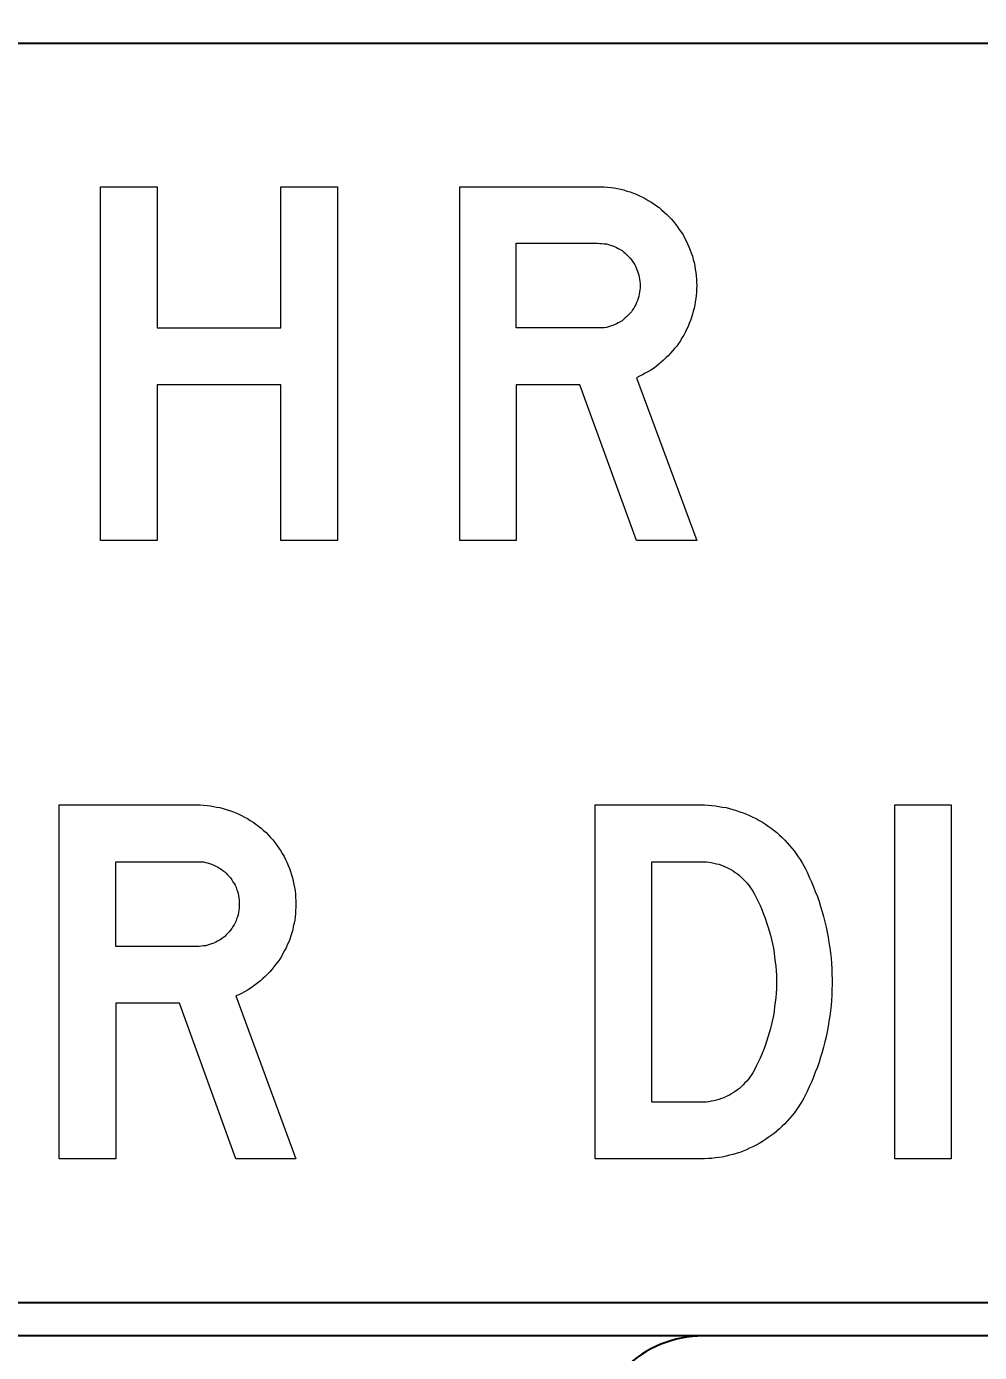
# Model space of a CAD drawing. Extents: x 0 to 420, y 0 to 297.
# Drawn here: x 159.25 to 180.8, y 184.96 to 214.94 of the extents above; entities that cross this region are included whole.
import ezdxf

# ---------------------------------------------------------------- set-up
doc = ezdxf.new("R2010")
doc.units = 0
doc.header["$LTSCALE"] = 0.3
doc.layers.get('0').update_dxf_attribs({"linetype": 'CONTINUOUS'})
doc.layers.get('DEFPOINTS').update_dxf_attribs({"linetype": 'CONTINUOUS'})
for name, color, linetype in [('BLUE', 162, 'CONTINUOUS'), ('L25', 1, 'CONTINUOUS'), ('T25', 1, 'CONTINUOUS')]:
    doc.layers.add(name, color=color, linetype=linetype)
doc.styles.add('ISO', font='iso.shx')
doc.dimstyles.new('SIGNSDIM', dxfattribs={"dimtxt": 2.5, "dimasz": 0.2, "dimexe": 1.5, "dimexo": 2, "dimgap": 1.5, "dimtad": 1, "dimdec": 4, "dimlfac": 20, "dimrnd": 1, "dimdsep": 46, "dimtxsty": 'ISO', "dimblk": 'SGNDIM', "dimcen": 2.5, "dimse2": 1, "dimadec": 0, "dimazin": 0, "dimtfac": 1, "dimtdec": 4, "dimtix": 1, "dimtmove": 0, "dimatfit": 3, "dimldrblk": 'SGNDIM', "dimfxl": 1, "dimtolj": 1, "dimtzin": 0, "dimarcsym": 0})

# ---------------------------------------------------------------- blocks, each defined once
blk = doc.blocks.new('SGNDIM')
for p, q in [((0, 4.5), (0, -4.5)), ((0, 0), (-1, 0))]:
    blk.add_line(p, q)
blk = doc.blocks.new('*D26')
at = {"layer": 'DEFPOINTS', "color": 0, "transparency": 16777216}
for p in [(156.298, 194.073), (173.798, 194.073), (173.798, 156.573)]:
    blk.add_point(p, dxfattribs=at)
at = {"layer": 'T25', "color": 0, "lineweight": -2, "transparency": 16777216}
blk.add_line((156.498, 156.573), (173.598, 156.573), dxfattribs=at)
at = {"layer": 'T25', "color": 0, "lineweight": -2, "transparency": 16777216, "xscale": 0.2, "yscale": 0.2, "zscale": 0.2, "rotation": 180}
blk.add_blockref('SGNDIM', (156.298, 156.573), dxfattribs=at)
at = {"layer": 'T25', "color": 0, "lineweight": -2, "transparency": 16777216, "xscale": 0.2, "yscale": 0.2, "zscale": 0.2}
blk.add_blockref('SGNDIM', (173.798, 156.573), dxfattribs=at)
at = {"layer": 'T25', "color": 0, "transparency": 16777216, "insert": (165.048, 159.323), "char_height": 2.5, "attachment_point": 5, "style": 'ISO'}
blk.add_mtext('\\A1;350', dxfattribs=at)

msp = doc.modelspace()

# ---------------------------------------------------------------- linework, layer by layer
at = {"layer": 'BLUE'}
msp.add_lwpolyline([(112.7988317, 187.8326195), (112.7988317, 212.8181964, -0.4142135624), (114.5488317, 214.5681964), (259.5488317, 214.5681964, -0.4142135624), (261.2988317, 212.8181964), (261.2988317, 187.8326195, -0.4142135624), (259.5488317, 186.0826195), (114.5488317, 186.0826195, -0.4142135624)], format="xyb", close=True, dxfattribs=at)
at = {"layer": 'BLUE', "lineweight": 0}
for points in [[(160.9260166, 211.3197202), (162.2078118, 211.3197202), (162.2078118, 208.1250923), (165.0014679, 208.1250923), (165.0014679, 211.3197202), (166.283263, 211.3197202), (166.283263, 203.3200039), (165.0014679, 203.3200039), (165.0014679, 206.8432972), (162.2078118, 206.8432972), (162.2078118, 203.3200039), (160.9260166, 203.3200039), (160.9260166, 211.3197202)], [(173.0471974, 207.0010566), (174.4078722, 203.3200039), (173.0471974, 203.3200039), (171.7654023, 206.8432972), (170.3258477, 206.8432972), (170.3258477, 203.3200039), (169.0506259, 203.3200039), (169.0506259, 211.3197202), (172.1663741, 211.3197202), (172.2452538, 211.3197202), (172.3175602, 211.3197202), (172.3898666, 211.3131469), (172.4687463, 211.3000003), (172.5410526, 211.293427), (172.613359, 211.2802804), (172.6856654, 211.2605605), (172.7579718, 211.2474139), (172.8302782, 211.2211206), (172.9025846, 211.2014007), (172.974891, 211.1751075), (173.0406241, 211.1488142), (173.1129305, 211.1159477), (173.1786636, 211.0830811), (173.2443967, 211.0502146), (173.3101297, 211.0107747), (173.3758628, 210.9713349), (173.4350226, 210.931895), (173.5007557, 210.8858819), (173.5599155, 210.846442), (173.6125019, 210.7938556), (173.6716617, 210.7478424), (173.7242482, 210.6952559), (173.7768346, 210.6426695), (173.8294211, 210.590083), (173.8820076, 210.5309232), (173.9280207, 210.4717635), (173.9740339, 210.4126037), (174.0134737, 210.3534439), (174.0594869, 210.2877108), (174.0989268, 210.228551), (174.1317933, 210.162818), (174.1712331, 210.0970849), (174.1975264, 210.0247785), (174.2303929, 209.9590454), (174.2566862, 209.886739), (174.2829794, 209.8210059), (174.3092726, 209.7486995), (174.3289925, 209.6763931), (174.3487125, 209.6040867), (174.3618591, 209.5317803), (174.3750057, 209.4529006), (174.3881523, 209.3805943), (174.3947256, 209.3082879), (174.4012989, 209.2294082), (174.4012989, 209.1571018), (174.4078722, 209.0847954), (174.4012989, 209.0059157), (174.4012989, 208.9336093), (174.3947256, 208.8613029), (174.3881523, 208.7889965), (174.3750057, 208.7166901), (174.3618591, 208.6443837), (174.3487125, 208.5720773), (174.3289925, 208.5063442), (174.3092726, 208.4340378), (174.2895527, 208.3617314), (174.2632595, 208.2959984), (174.2369662, 208.223692), (174.210673, 208.1579589), (174.1778065, 208.0922258), (174.1449399, 208.0264927), (174.1120734, 207.9607596), (174.0726335, 207.9015999), (174.039767, 207.8358668), (173.9937538, 207.776707), (173.954314, 207.7175472), (173.9083008, 207.6583874), (173.8622876, 207.605801), (173.8162745, 207.5532145), (173.763688, 207.4940547), (173.7111016, 207.4480416), (173.6585151, 207.3954551), (173.6059286, 207.3494419), (173.5467688, 207.3034288), (173.4876091, 207.2574156), (173.4284493, 207.2114025), (173.3692895, 207.1719626), (173.3035564, 207.1325228), (173.2443967, 207.0996562), (173.1786636, 207.0667897), (173.1129305, 207.0339231)], [(172.1663741, 208.1250923), (170.3258477, 208.1250923), (170.3258477, 210.0444984), (172.1663741, 210.0444984), (172.2189605, 210.0379251), (172.2649737, 210.0379251), (172.3109869, 210.0313518), (172.3635733, 210.0247785), (172.4095865, 210.0116319), (172.4555996, 209.9984852), (172.5016128, 209.9853386), (172.547626, 209.9656187), (172.5936391, 209.9458988), (172.633079, 209.9196055), (172.6725188, 209.8998856), (172.718532, 209.8735924), (172.7579718, 209.8407258), (172.7908384, 209.8144326), (172.8302782, 209.7815661), (172.8631448, 209.7421262), (172.8960113, 209.7092597), (172.9288778, 209.6698198), (172.9551711, 209.63038), (172.9814643, 209.5909401), (173.0077575, 209.5515003), (173.0274775, 209.5054871), (173.0471974, 209.459474), (173.0669173, 209.4134608), (173.0866372, 209.3674476), (173.0997839, 209.3214345), (173.1063572, 209.2754213), (173.1129305, 209.2294082), (173.1195038, 209.1768217), (173.1260771, 209.1308085), (173.1260771, 209.0847954), (173.1260771, 209.0322089), (173.1195038, 208.9861957), (173.1129305, 208.9336093), (173.1063572, 208.8875961), (173.0997839, 208.841583), (173.0866372, 208.7955698), (173.0669173, 208.7495566), (173.0471974, 208.7035435), (173.0274775, 208.6575303), (173.0077575, 208.6180905), (172.9814643, 208.5720773), (172.9551711, 208.5326375), (172.9288778, 208.4931976), (172.8960113, 208.4537578), (172.8631448, 208.4208912), (172.8302782, 208.3814514), (172.7908384, 208.3551581), (172.7579718, 208.3222916), (172.718532, 208.2894251), (172.6725188, 208.2631318), (172.633079, 208.2434119), (172.5936391, 208.2171187), (172.547626, 208.1973987), (172.5016128, 208.1776788), (172.4555996, 208.1645322), (172.4095865, 208.1513856), (172.3635733, 208.138239), (172.3109869, 208.1316656), (172.2649737, 208.1250923), (172.2189605, 208.1250923)], [(163.982605, 193.0196295), (165.3432799, 189.3385768), (163.982605, 189.3385768), (162.7073832, 192.8552968), (161.2678287, 192.8552968), (161.2678287, 189.3385768), (159.9860335, 189.3385768), (159.9860335, 197.3382932), (163.1017817, 197.3382932), (163.1806614, 197.3382932), (163.2529678, 197.3317199), (163.3318475, 197.3251465), (163.4041539, 197.3185732), (163.4764603, 197.3054266), (163.5487667, 197.29228), (163.6210731, 197.2791334), (163.6999528, 197.2594135), (163.7656859, 197.2396935), (163.8379923, 197.2134003), (163.9102986, 197.1936804), (163.982605, 197.1608138), (164.0483381, 197.1345206), (164.1140712, 197.1016541), (164.1798043, 197.0622142), (164.2455374, 197.0293477), (164.3112705, 196.9899078), (164.3770035, 196.950468), (164.4361633, 196.9044548), (164.4953231, 196.8584416), (164.5544829, 196.8124285), (164.6070693, 196.759842), (164.6662291, 196.7138289), (164.7188156, 196.6546691), (164.7648287, 196.6020826), (164.8174152, 196.5494962), (164.8634284, 196.4903364), (164.9094415, 196.4311766), (164.9554547, 196.3654435), (164.9948945, 196.3062837), (165.0343344, 196.2405507), (165.0737742, 196.1748176), (165.1066408, 196.1090845), (165.1395073, 196.0433514), (165.1658006, 195.971045), (165.1986671, 195.9053119), (165.218387, 195.8330055), (165.2446803, 195.7606991), (165.2644002, 195.6883927), (165.2841201, 195.6160864), (165.2972667, 195.54378), (165.3104133, 195.4714736), (165.32356, 195.3991672), (165.3301333, 195.3202875), (165.3367066, 195.2479811), (165.3432799, 195.1691014), (165.3432799, 195.096795), (165.3432799, 195.0244886), (165.3367066, 194.9521822), (165.3301333, 194.8798758), (165.32356, 194.8075694), (165.3169867, 194.735263), (165.30384, 194.6629566), (165.2841201, 194.5906502), (165.2709735, 194.5183438), (165.2512536, 194.4460374), (165.2249603, 194.3803044), (165.2052404, 194.307998), (165.1789472, 194.2422649), (165.1460806, 194.1765318), (165.1197874, 194.1107987), (165.0869209, 194.0450656), (165.047481, 193.9793325), (165.0146145, 193.9135995), (164.9751746, 193.8544397), (164.9357348, 193.7952799), (164.8897216, 193.7361201), (164.8437084, 193.6769604), (164.7976953, 193.6178006), (164.7516821, 193.5652141), (164.6990957, 193.5126276), (164.6465092, 193.4600412), (164.5939227, 193.414028), (164.5413363, 193.3614416), (164.4821765, 193.3154284), (164.4230167, 193.2694152), (164.3638569, 193.2299754), (164.3046972, 193.1905355), (164.2455374, 193.1510957), (164.1798043, 193.1116558), (164.1140712, 193.0787893), (164.0483381, 193.0459227)], [(174.5064719, 189.3385768), (172.1072143, 189.3385768), (172.1072143, 197.3382932), (174.5064719, 197.3382932), (174.5853516, 197.3382932), (174.6708046, 197.3317199), (174.7496843, 197.3251465), (174.828564, 197.3185732), (174.9074437, 197.3054266), (174.9863234, 197.29228), (175.0717764, 197.2791334), (175.1506561, 197.2594135), (175.2229625, 197.2396935), (175.3018422, 197.2134003), (175.3807219, 197.1871071), (175.4596016, 197.1608138), (175.531908, 197.1345206), (175.6042144, 197.1016541), (175.6765208, 197.0622142), (175.7488272, 197.0293477), (175.8211336, 196.9899078), (175.89344, 196.950468), (175.959173, 196.9044548), (176.0249061, 196.8584416), (176.0906392, 196.8124285), (176.1563723, 196.759842), (176.2221054, 196.7138289), (176.2812652, 196.6546691), (176.3404249, 196.6020826), (176.3995847, 196.5429228), (176.4521712, 196.4837631), (176.5047576, 196.4246033), (176.5573441, 196.3654435), (176.6099306, 196.2997104), (176.6559437, 196.2339773), (176.7019569, 196.1682443), (176.7479701, 196.1025112), (176.7939832, 196.0302048), (176.8334231, 195.9644717), (176.8662896, 195.8921653), (176.9057295, 195.8198589), (176.9517426, 195.7081127), (177.0043291, 195.6029397), (177.0503422, 195.4911935), (177.0897821, 195.3794472), (177.1357953, 195.267701), (177.1752351, 195.1559548), (177.2081017, 195.0442085), (177.2475415, 194.925889), (177.2738347, 194.8141427), (177.3067013, 194.6958232), (177.3329945, 194.5775036), (177.3592877, 194.4657574), (177.3790077, 194.3474378), (177.3987276, 194.2291183), (177.4184475, 194.1107987), (177.4315941, 193.9924792), (177.4447408, 193.8741596), (177.4578874, 193.7558401), (177.4644607, 193.6375205), (177.4644607, 193.519201), (177.471034, 193.3943081), (177.471034, 193.2759885), (177.4644607, 193.157669), (177.4644607, 193.0393494), (177.4578874, 192.9210299), (177.4447408, 192.8027103), (177.4315941, 192.6843908), (177.4184475, 192.5660712), (177.3987276, 192.4477517), (177.3790077, 192.3294321), (177.3592877, 192.2111126), (177.3329945, 192.092793), (177.3067013, 191.9810468), (177.2738347, 191.8627272), (177.2475415, 191.750981), (177.2081017, 191.6326614), (177.1752351, 191.5209152), (177.1357953, 191.4091689), (177.0897821, 191.2974227), (177.0503422, 191.1856765), (177.0043291, 191.0739302), (176.9517426, 190.9687573), (176.9057295, 190.857011), (176.8662896, 190.7847046), (176.8334231, 190.7123982), (176.7939832, 190.6400919), (176.7479701, 190.5743588), (176.7019569, 190.5086257), (176.6559437, 190.4363193), (176.6099306, 190.3705862), (176.5573441, 190.3114264), (176.5047576, 190.2456933), (176.4521712, 190.1865336), (176.3995847, 190.1273738), (176.3404249, 190.0747873), (176.2812652, 190.0156275), (176.2221054, 189.9630411), (176.1563723, 189.9104546), (176.0906392, 189.8644415), (176.0249061, 189.8184283), (175.959173, 189.7724151), (175.89344, 189.726402), (175.8211336, 189.6869621), (175.7488272, 189.6475223), (175.6765208, 189.6080824), (175.6042144, 189.5752159), (175.531908, 189.5423493), (175.4596016, 189.5094828), (175.3807219, 189.4831896), (175.3018422, 189.4568963), (175.2229625, 189.4371764), (175.1506561, 189.4174565), (175.0717764, 189.3977366), (174.9863234, 189.3780166), (174.9074437, 189.36487), (174.828564, 189.3582967), (174.7496843, 189.3451501), (174.6708046, 189.3451501), (174.5853516, 189.3385768)], [(178.8842953, 197.3382932), (180.1595171, 197.3382932), (180.1595171, 189.3385768), (178.8842953, 189.3385768), (178.8842953, 197.3382932)], [(163.1017817, 194.1370919), (161.2678287, 194.1370919), (161.2678287, 196.056498), (163.1017817, 196.056498), (163.1543682, 196.056498), (163.2003813, 196.0499247), (163.2529678, 196.0499247), (163.298981, 196.0367781), (163.3449941, 196.0302048), (163.3910073, 196.0170582), (163.4370204, 195.9973382), (163.4830336, 195.9776183), (163.5290468, 195.9578984), (163.5684866, 195.9381785), (163.6144998, 195.9118852), (163.6539396, 195.885592), (163.6933795, 195.8592988), (163.7328193, 195.8264322), (163.7656859, 195.7935657), (163.7985524, 195.7606991), (163.8314189, 195.7212593), (163.8642855, 195.6883927), (163.8905787, 195.6489529), (163.916872, 195.6029397), (163.9431652, 195.5634999), (163.9694584, 195.52406), (163.9891784, 195.4780469), (164.002325, 195.4320337), (164.0220449, 195.3860206), (164.0351915, 195.3400074), (164.0417648, 195.2939942), (164.0549114, 195.2414078), (164.0614847, 195.1953946), (164.0614847, 195.1428081), (164.0614847, 195.096795), (164.0614847, 195.0507818), (164.0614847, 194.9981954), (164.0549114, 194.9521822), (164.0417648, 194.906169), (164.0351915, 194.8535826), (164.0220449, 194.8075694), (164.002325, 194.7615563), (163.9891784, 194.7155431), (163.9694584, 194.6761032), (163.9431652, 194.6300901), (163.916872, 194.5906502), (163.8905787, 194.5446371), (163.8642855, 194.5051972), (163.8314189, 194.4723307), (163.7985524, 194.4328908), (163.7656859, 194.4000243), (163.7328193, 194.3671577), (163.6933795, 194.3342912), (163.6539396, 194.307998), (163.6144998, 194.2817047), (163.5684866, 194.2554115), (163.5290468, 194.2356916), (163.4830336, 194.2159717), (163.4370204, 194.1962517), (163.3910073, 194.1831051), (163.3449941, 194.1699585), (163.298981, 194.1568119), (163.2529678, 194.1502386), (163.2003813, 194.1436653), (163.1543682, 194.1370919)], [(174.5064719, 190.6203719), (173.3890094, 190.6203719), (173.3890094, 196.056498), (174.5064719, 196.056498), (174.5656317, 196.056498), (174.6247914, 196.0499247), (174.6839512, 196.0433514), (174.7365377, 196.0367781), (174.7956974, 196.0236315), (174.8548572, 196.0104849), (174.9074437, 195.9973382), (174.9666035, 195.9776183), (175.0191899, 195.9578984), (175.0717764, 195.9316052), (175.1309362, 195.9053119), (175.1769493, 195.8790187), (175.2295358, 195.8461521), (175.275549, 195.8132856), (175.3281354, 195.7804191), (175.3741486, 195.7409792), (175.4135884, 195.7081127), (175.4596016, 195.6620995), (175.4990415, 195.6226597), (175.5384813, 195.5766465), (175.5779212, 195.5306333), (175.6107877, 195.4846202), (175.6436542, 195.438607), (175.6765208, 195.3860206), (175.702814, 195.3400074), (175.7488272, 195.2479811), (175.7948403, 195.1559548), (175.8408535, 195.0639284), (175.8802933, 194.9719021), (175.9197332, 194.8733025), (175.9525997, 194.7812762), (175.9854663, 194.6826766), (176.0183328, 194.5906502), (176.0446261, 194.4920506), (176.0774926, 194.393451), (176.0972125, 194.2948514), (176.1235058, 194.1962517), (176.1432257, 194.0976521), (176.1563723, 193.9924792), (176.1695189, 193.8938795), (176.1826655, 193.7952799), (176.1958121, 193.690107), (176.2023855, 193.5915073), (176.2089588, 193.4929077), (176.2089588, 193.3877348), (176.2089588, 193.2891352), (176.2089588, 193.1839622), (176.2023855, 193.0853626), (176.1958121, 192.9801897), (176.1826655, 192.88159), (176.1695189, 192.7829904), (176.1563723, 192.6778175), (176.1432257, 192.5792178), (176.1235058, 192.4806182), (176.0972125, 192.3820186), (176.0774926, 192.283419), (176.0446261, 192.1848193), (176.0183328, 192.0862197), (175.9854663, 191.9876201), (175.9525997, 191.8955938), (175.9197332, 191.7969941), (175.8802933, 191.7049678), (175.8408535, 191.6129415), (175.7948403, 191.5209152), (175.7488272, 191.4288889), (175.702814, 191.3368625), (175.6765208, 191.2842761), (175.6436542, 191.2382629), (175.6107877, 191.1856765), (175.5779212, 191.1396633), (175.5384813, 191.0936501), (175.4990415, 191.0542103), (175.4596016, 191.0081971), (175.4135884, 190.9687573), (175.3741486, 190.9293174), (175.3281354, 190.8964509), (175.275549, 190.857011), (175.2295358, 190.8307178), (175.1769493, 190.7978513), (175.1309362, 190.771558), (175.0717764, 190.7452648), (175.0191899, 190.7189716), (174.9666035, 190.6992516), (174.9074437, 190.6795317), (174.8548572, 190.6663851), (174.7956974, 190.6466652), (174.7365377, 190.6400919), (174.6839512, 190.6269452), (174.6247914, 190.6203719), (174.5656317, 190.6203719)]]:
    msp.add_lwpolyline(points, close=True, dxfattribs=at)
at = {"layer": 'L25'}
for points in [[(112.0488317, 187.8326195), (112.0488317, 212.8181964, -0.4142135624), (114.5488317, 215.3181964), (259.5488317, 215.3181964, -0.4142135624), (262.0488317, 212.8181964), (262.0488317, 187.8326195, -0.4142135624), (259.5488317, 185.3326195), (114.5488317, 185.3326195, -0.4142135624)], [(174.5488317, 167.3326195), (199.5488317, 167.3326195, 0.4142135624), (202.0488317, 169.8326195), (202.0488317, 182.8326195, 0.4142135624), (199.5488317, 185.3326195), (174.5488317, 185.3326195, 0.4142135624), (172.0488317, 182.8326195), (172.0488317, 169.8326195, 0.4142135624)]]:
    msp.add_lwpolyline(points, format="xyb", close=True, dxfattribs=at)

# ---------------------------------------------------------------- dimensions: what is measured, and where the dimension line sits
at = {"layer": 'T25'}
dim = msp.add_linear_dim(base=(173.797739, 156.5727946), p1=(156.297739, 194.0727946), p2=(173.797739, 194.0727946), dimstyle='SIGNSDIM', override={"dimse1": 1}, dxfattribs=at)
dim.commit()
dim.dimension.update_dxf_attribs({"geometry": '*D26', "text_midpoint": (165.047739, 159.3227946)})

doc.saveas('drawing.dxf')
